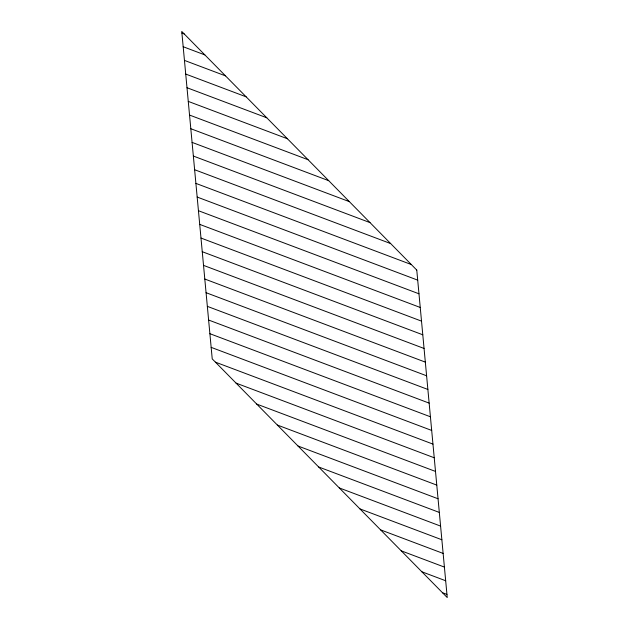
<?xml version="1.0" encoding="UTF-8"?>
<svg xmlns="http://www.w3.org/2000/svg" width="629" height="629" viewBox="0 0 629 629"><rect width="100%" height="100%" fill="white"/><g stroke="black" fill="none" stroke-linecap="round" stroke-linejoin="round"><path stroke-width="0.94" d="M181.907 33.07L184.203 33.935M183.181 46.735L204.85 54.904M184.446 60.4L225.496 75.865M185.72 74.065L246.143 96.827M186.994 87.73L266.79 117.788M188.268 101.395L287.429 138.757M189.533 115.06L308.076 159.719M190.807 128.725L328.723 180.68M192.081 142.39L349.37 201.642M193.355 156.055L370.017 222.611M194.62 169.72L390.664 243.572M195.894 183.385L411.311 264.534M197.168 197.05L417.703 280.133M198.442 210.715L418.977 293.798M199.708 224.38L420.251 307.463M200.981 238.045L421.516 321.128M202.255 251.71L422.79 334.793M203.521 265.375L424.064 348.458M204.795 279.032L425.338 362.123M206.068 292.697L426.604 375.788M207.342 306.362L427.877 389.453M208.608 320.027L429.151 403.118M209.882 333.692L430.425 416.783M211.155 347.357L431.691 430.44M215.417 362.147L432.964 444.105M236.056 383.116L434.238 457.77M256.703 404.077L435.512 471.436M277.35 425.039L436.778 485.101M297.997 446.008L438.051 498.766M318.644 466.97L439.325 512.431M339.29 487.931L440.599 526.096M359.937 508.892L441.865 539.761M380.576 529.862L443.138 553.426M401.223 550.823L444.412 567.091M421.87 571.785L445.678 580.756M442.517 592.746L446.952 594.421M416.768 270.085L181.757 31.45L212.232 358.915L447.243 597.55L416.768 270.085"/></g></svg>
